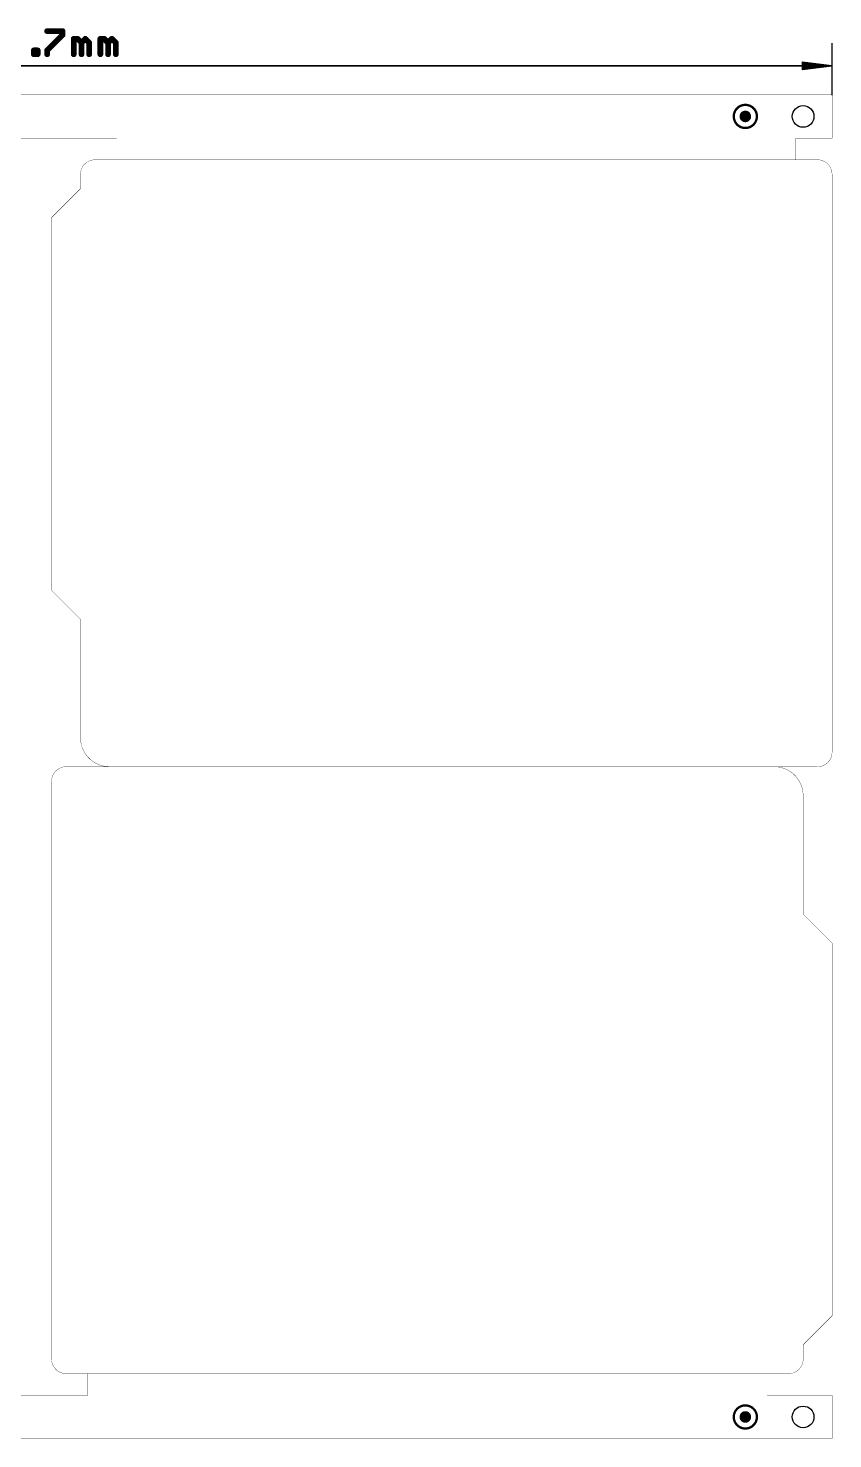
# Model space of a CAD drawing. Extents: x -0.23 to 5.5, y -0.23 to 4.66.
# Drawn here: x 2.719 to 5.503, y -0.226 to 4.655 of the extents above; entities that cross this region are included whole.
import ezdxf

# ---------------------------------------------------------------- set-up
doc = ezdxf.new("R2010")
doc.units = 0
for name, color, linetype in [('1', 14, 'CONTINUOUS'), ('20', 214, 'CONTINUOUS'), ('23', 178, 'CONTINUOUS'), ('50', 251, 'CONTINUOUS')]:
    doc.layers.add(name, color=color, linetype=linetype)

# ---------------------------------------------------------------- blocks, each defined once
blk = doc.blocks.new('PIE')
at = {"const_width": 0.5}
blk.add_lwpolyline([(0, -0.25, 1), (0, 0.25, 1), (0, -0.25)], format="xyb", dxfattribs=at)

msp = doc.modelspace()

# ---------------------------------------------------------------- linework, layer by layer
at = {"layer": '1', "const_width": 0.008}
for points in [[(5.2, 4.31, 1), (5.2, 4.39, 1), (5.2, 4.31)], [(5.2, -0.19, 1), (5.2, -0.11, 1), (5.2, -0.19)]]:
    msp.add_lwpolyline(points, format="xyb", dxfattribs=at)
at = {"layer": '20'}
for points, const_width in [([(2.95, 4.2, 0.414214), (2.9, 4.15)], 0.001), ([(2.95, 4.20025, 1), (2.95, 4.19975)], 0.0005), ([(2.95, 4.19975, 1), (2.95, 4.20025)], 0.0005), ([(5.5, 4.15, 0.414214), (5.45, 4.2)], 0.001), ([(5.45, 4.20025, 1), (5.45, 4.19975)], 0.0005), ([(5.45, 4.19975, 1), (5.45, 4.20025)], 0.0005), ([(2.90025, 4.15, 1), (2.89975, 4.15)], 0.0005), ([(2.89975, 4.15, 1), (2.90025, 4.15)], 0.0005), ([(5.50025, 4.15, 1), (5.49975, 4.15)], 0.0005), ([(5.49975, 4.15, 1), (5.50025, 4.15)], 0.0005), ([(2.89975, 4.1, 1), (2.90025, 4.1)], 0.0005), ([(2.900177, 4.099823, 1), (2.899823, 4.100177)], 0.0005), ([(2.80025, 4, 1), (2.79975, 4)], 0.0005), ([(2.799823, 4.000177, 1), (2.800177, 3.999823)], 0.0005), ([(2.800177, 2.710177, 1), (2.799823, 2.709823)], 0.0005), ([(2.79975, 2.71, 1), (2.80025, 2.71)], 0.0005), ([(2.90025, 2.61, 1), (2.89975, 2.61)], 0.0005), ([(2.899823, 2.609823, 1), (2.900177, 2.610177)], 0.0005), ([(2.9, 2.2, 0.414214), (3, 2.1)], 0.001), ([(2.90025, 2.2, 1), (2.89975, 2.2)], 0.0005), ([(2.89975, 2.2, 1), (2.90025, 2.2)], 0.0005), ([(5.45, 2.1, 0.414214), (5.5, 2.15)], 0.001), ([(5.50025, 2.15, 1), (5.49975, 2.15)], 0.0005), ([(5.49975, 2.15, 1), (5.50025, 2.15)], 0.0005), ([(2.85, 2.1, 0.414214), (2.8, 2.05)], 0.001), ([(2.85, 2.10025, 1), (2.85, 2.09975)], 0.0005), ([(2.85, 2.09975, 1), (2.85, 2.10025)], 0.0005), ([(3, 2.10025, 1), (3, 2.09975)], 0.0005), ([(3, 2.09975, 1), (3, 2.10025)], 0.0005), ([(5.4, 2, 0.414214), (5.3, 2.1)], 0.001), ([(5.3, 2.10025, 1), (5.3, 2.09975)], 0.0005), ([(5.3, 2.09975, 1), (5.3, 2.10025)], 0.0005), ([(5.45, 2.10025, 1), (5.45, 2.09975)], 0.0005), ([(5.45, 2.09975, 1), (5.45, 2.10025)], 0.0005), ([(2.80025, 2.05, 1), (2.79975, 2.05)], 0.0005), ([(2.79975, 2.05, 1), (2.80025, 2.05)], 0.0005), ([(5.40025, 2, 1), (5.39975, 2)], 0.0005), ([(5.39975, 2, 1), (5.40025, 2)], 0.0005), ([(5.400177, 1.590177, 1), (5.399823, 1.589823)], 0.0005), ([(5.39975, 1.59, 1), (5.40025, 1.59)], 0.0005), ([(5.50025, 1.49, 1), (5.49975, 1.49)], 0.0005), ([(5.499823, 1.489823, 1), (5.500177, 1.490177)], 0.0005), ([(5.49975, 0.2, 1), (5.50025, 0.2)], 0.0005), ([(5.500177, 0.199823, 1), (5.499823, 0.200177)], 0.0005), ([(5.40025, 0.1, 1), (5.39975, 0.1)], 0.0005), ([(5.399823, 0.100177, 1), (5.400177, 0.099823)], 0.0005), ([(2.8, 0.05, 0.414214), (2.85, 0)], 0.001), ([(2.80025, 0.05, 1), (2.79975, 0.05)], 0.0005), ([(2.79975, 0.05, 1), (2.80025, 0.05)], 0.0005), ([(5.35, 0, 0.414214), (5.4, 0.05)], 0.001), ([(5.40025, 0.05, 1), (5.39975, 0.05)], 0.0005), ([(5.39975, 0.05, 1), (5.40025, 0.05)], 0.0005), ([(2.85, 0.00025, 1), (2.85, -0.00025)], 0.0005), ([(2.85, -0.00025, 1), (2.85, 0.00025)], 0.0005), ([(5.35, 0.00025, 1), (5.35, -0.00025)], 0.0005), ([(5.35, -0.00025, 1), (5.35, 0.00025)], 0.0005)]:
    msp.add_lwpolyline(points, format="xyb", dxfattribs=dict(at, const_width=const_width))
at = {"layer": '20', "const_width": 0.001}
for points in [[(5.45, 4.2), (2.95, 4.2)], [(2.9, 4.1), (2.9, 4.15)], [(5.5, 4.15), (5.5, 2.15)], [(2.8, 4), (2.9, 4.1)], [(2.8, 2.71), (2.8, 4)], [(2.9, 2.61), (2.8, 2.71)], [(2.9, 2.2), (2.9, 2.61)], [(2.85, 2.1), (5.3, 2.1)], [(5.45, 2.1), (3, 2.1)], [(2.8, 0.05), (2.8, 2.05)], [(5.4, 2), (5.4, 1.59)], [(5.4, 1.59), (5.5, 1.49)], [(5.5, 1.49), (5.5, 0.2)], [(5.5, 0.2), (5.4, 0.1)], [(5.4, 0.1), (5.4, 0.05)], [(2.85, 0), (5.35, 0)]]:
    msp.add_lwpolyline(points, dxfattribs=at)
at = {"layer": '20'}
for centre in [(5.4, 4.35), (5.4, -0.15)]:
    msp.add_circle(centre, 0.0375, dxfattribs=at)
at = {"layer": '23'}
for p in [(5.2, 4.35), (5.2, -0.15)]:
    msp.add_point(p, dxfattribs=at)
at = {"layer": '50'}
for points, const_width in [([(2.784453, 4.645187), (2.837832, 4.645187)], 0.02), ([(2.837832, 4.631842), (2.784453, 4.578463)], 0.02), ([(2.837832, 4.645187), (2.837832, 4.631842)], 0.02), ([(2.738414, 4.565118), (2.738414, 4.578463)], 0.02), ([(2.738414, 4.578463), (2.751759, 4.578463)], 0.02), ([(2.751759, 4.578463), (2.751759, 4.565118)], 0.02), ([(2.784453, 4.578463), (2.784453, 4.565118)], 0.02), ([(2.876532, 4.565118), (2.876532, 4.618497)], 0.02), ([(2.876532, 4.618497), (2.889876, 4.618497)], 0.02), ([(2.889876, 4.618497), (2.903221, 4.605152)], 0.02), ([(2.903221, 4.605152), (2.916566, 4.618497)], 0.02), ([(2.903221, 4.605152), (2.903221, 4.565118)], 0.02), ([(2.916566, 4.618497), (2.929911, 4.605152)], 0.02), ([(2.929911, 4.605152), (2.929911, 4.565118)], 0.02), ([(2.96861, 4.565118), (2.96861, 4.618497)], 0.02), ([(2.96861, 4.618497), (2.981955, 4.618497)], 0.02), ([(2.981955, 4.618497), (2.9953, 4.605152)], 0.02), ([(2.9953, 4.605152), (3.008645, 4.618497)], 0.02), ([(2.9953, 4.605152), (2.9953, 4.565118)], 0.02), ([(3.008645, 4.618497), (3.021989, 4.605152)], 0.02), ([(3.021989, 4.605152), (3.021989, 4.565118)], 0.02), ([(5.5, 4.425), (5.5, 4.601772)], 0.005118), ([(2.751759, 4.565118), (2.738414, 4.565118)], 0.02), ([(5.497441, 4.525), (5.397638, 4.537569)], 0.005118), ([(5.397638, 4.537569), (5.397638, 4.512431)], 0.005118), ([(0.002559, 4.525), (5.497441, 4.525)], 0.005118), ([(5.497441, 4.525), (5.397638, 4.535236)], 0.005118), ([(5.497441, 4.525), (5.397638, 4.530118)], 0.005118), ([(5.397638, 4.512431), (5.497441, 4.525)], 0.005118), ([(5.397638, 4.519882), (5.497441, 4.525)], 0.005118), ([(5.397638, 4.514764), (5.497441, 4.525)], 0.005118), ([(0, 4.425), (5.5, 4.425)], 0.001), ([(5.5, 4.425), (5.5, 4.275)], 0.001), ([(2.575, 4.275), (3.025, 4.275)], 0.001), ([(3.025, 4.275), (3.025, 4.2)], 0.001), ([(5.5, 4.275), (5.375, 4.275)], 0.001), ([(5.375, 4.275), (5.375, 4.2)], 0.001), ([(2.925, 0), (2.925, -0.075)], 0.001), ([(5.275, 0), (5.275, -0.075)], 0.001), ([(2.925, -0.075), (2.475, -0.075)], 0.001), ([(5.275, -0.075), (5.5, -0.075)], 0.001), ([(5.5, -0.075), (5.5, -0.225)], 0.001), ([(5.5, -0.225), (0, -0.225)], 0.001)]:
    msp.add_lwpolyline(points, dxfattribs=dict(at, const_width=const_width))
for points, const_width in [([(2.784453, 4.650187, 1), (2.784453, 4.640187)], 0.01), ([(2.842832, 4.645187, 1), (2.832832, 4.645187)], 0.01), ([(2.832832, 4.631842, 1), (2.842832, 4.631842)], 0.01), ([(2.841368, 4.628306, 1), (2.834297, 4.635377)], 0.01), ([(2.837832, 4.640187, 1), (2.837832, 4.650187)], 0.01), ([(2.743414, 4.578463, 1), (2.733414, 4.578463)], 0.01), ([(2.738414, 4.583463, 1), (2.738414, 4.573463)], 0.01), ([(2.756759, 4.578463, 1), (2.746759, 4.578463)], 0.01), ([(2.751759, 4.573463, 1), (2.751759, 4.583463)], 0.01), ([(2.789453, 4.578463, 1), (2.779453, 4.578463)], 0.01), ([(2.881532, 4.618497, 1), (2.871532, 4.618497)], 0.01), ([(2.876532, 4.623497, 1), (2.876532, 4.613497)], 0.01), ([(2.893412, 4.622033, 1), (2.886341, 4.614962)], 0.01), ([(2.889876, 4.613497, 1), (2.889876, 4.623497)], 0.01), ([(2.908221, 4.605152, 1), (2.898221, 4.605152)], 0.01), ([(2.899686, 4.608688, 1), (2.906757, 4.601617)], 0.01), ([(2.899686, 4.601617, 1), (2.906757, 4.608688)], 0.01), ([(2.920101, 4.622033, 1), (2.91303, 4.614962)], 0.01), ([(2.920101, 4.614962, 1), (2.91303, 4.622033)], 0.01), ([(2.934911, 4.605152, 1), (2.924911, 4.605152)], 0.01), ([(2.926375, 4.601617, 1), (2.933446, 4.608688)], 0.01), ([(2.97361, 4.618497, 1), (2.96361, 4.618497)], 0.01), ([(2.96861, 4.623497, 1), (2.96861, 4.613497)], 0.01), ([(2.985491, 4.622033, 1), (2.97842, 4.614962)], 0.01), ([(2.981955, 4.613497, 1), (2.981955, 4.623497)], 0.01), ([(3.0003, 4.605152, 1), (2.9903, 4.605152)], 0.01), ([(2.991764, 4.608688, 1), (2.998835, 4.601617)], 0.01), ([(2.991764, 4.601617, 1), (2.998835, 4.608688)], 0.01), ([(3.01218, 4.622033, 1), (3.005109, 4.614962)], 0.01), ([(3.01218, 4.614962, 1), (3.005109, 4.622033)], 0.01), ([(3.026989, 4.605152, 1), (3.016989, 4.605152)], 0.01), ([(3.018454, 4.601617, 1), (3.025525, 4.608688)], 0.01), ([(5.50128, 4.601772, 1), (5.49872, 4.601772)], 0.002559), ([(2.738414, 4.570118, 1), (2.738414, 4.560118)], 0.01), ([(2.733414, 4.565118, 1), (2.743414, 4.565118)], 0.01), ([(2.746759, 4.565118, 1), (2.756759, 4.565118)], 0.01), ([(2.751759, 4.560118, 1), (2.751759, 4.570118)], 0.01), ([(2.779453, 4.565118, 1), (2.789453, 4.565118)], 0.01), ([(2.780918, 4.581998, 1), (2.787989, 4.574927)], 0.01), ([(2.871532, 4.565118, 1), (2.881532, 4.565118)], 0.01), ([(2.898221, 4.565118, 1), (2.908221, 4.565118)], 0.01), ([(2.924911, 4.565118, 1), (2.934911, 4.565118)], 0.01), ([(2.96361, 4.565118, 1), (2.97361, 4.565118)], 0.01), ([(2.9903, 4.565118, 1), (3.0003, 4.565118)], 0.01), ([(3.016989, 4.565118, 1), (3.026989, 4.565118)], 0.01), ([(5.397798, 4.538838, 1), (5.397478, 4.536299)], 0.002559), ([(5.398917, 4.537569, 1), (5.396358, 4.537569)], 0.002559), ([(5.397768, 4.536509, 1), (5.397507, 4.533963)], 0.002559), ([(5.397703, 4.531396, 1), (5.397572, 4.52884)], 0.002559), ([(5.397572, 4.52116, 1), (5.397703, 4.518604)], 0.002559), ([(5.397507, 4.516037, 1), (5.397768, 4.513491)], 0.002559), ([(5.397478, 4.513701, 1), (5.397798, 4.511162)], 0.002559), ([(5.396358, 4.512431, 1), (5.398917, 4.512431)], 0.002559), ([(5.497601, 4.52373, 1), (5.497281, 4.52627)], 0.002559), ([(5.497281, 4.52373, 1), (5.497601, 4.52627)], 0.002559), ([(5.497571, 4.523727, 1), (5.49731, 4.526273)], 0.002559), ([(5.49731, 4.523727, 1), (5.497571, 4.526273)], 0.002559), ([(5.497506, 4.523722, 1), (5.497375, 4.526278)], 0.002559), ([(5.497375, 4.523722, 1), (5.497506, 4.526278)], 0.002559), ([(5.497441, 4.52372, 1), (5.497441, 4.52628)], 0.002559), ([(5.49872, 4.425, 1), (5.50128, 4.425)], 0.002559), ([(5.50025, 4.425, 1), (5.49975, 4.425)], 0.0005), ([(5.5, 4.42475, 1), (5.5, 4.42525)], 0.0005), ([(3.02525, 4.275, 1), (3.02475, 4.275)], 0.0005), ([(3.025, 4.27475, 1), (3.025, 4.27525)], 0.0005), ([(5.375, 4.27525, 1), (5.375, 4.27475)], 0.0005), ([(5.37525, 4.275, 1), (5.37475, 4.275)], 0.0005), ([(5.49975, 4.275, 1), (5.50025, 4.275)], 0.0005), ([(5.5, 4.27475, 1), (5.5, 4.27525)], 0.0005), ([(3.02475, 4.2, 1), (3.02525, 4.2)], 0.0005), ([(5.37475, 4.2, 1), (5.37525, 4.2)], 0.0005), ([(2.92525, 0, 1), (2.92475, 0)], 0.0005), ([(5.27525, 0, 1), (5.27475, 0)], 0.0005), ([(2.92475, -0.075, 1), (2.92525, -0.075)], 0.0005), ([(2.925, -0.07525, 1), (2.925, -0.07475)], 0.0005), ([(5.275, -0.07475, 1), (5.275, -0.07525)], 0.0005), ([(5.27475, -0.075, 1), (5.27525, -0.075)], 0.0005), ([(5.50025, -0.075, 1), (5.49975, -0.075)], 0.0005), ([(5.5, -0.07525, 1), (5.5, -0.07475)], 0.0005), ([(5.49975, -0.225, 1), (5.50025, -0.225)], 0.0005), ([(5.5, -0.22525, 1), (5.5, -0.22475)], 0.0005)]:
    msp.add_lwpolyline(points, format="xyb", dxfattribs=dict(at, const_width=const_width))

# ---------------------------------------------------------------- block references
at = {"layer": '1', "xscale": 0.04, "yscale": 0.04}
for p in [(5.2, 4.35), (5.2, -0.15)]:
    msp.add_blockref('PIE', p, dxfattribs=at)

doc.saveas('drawing.dxf')
